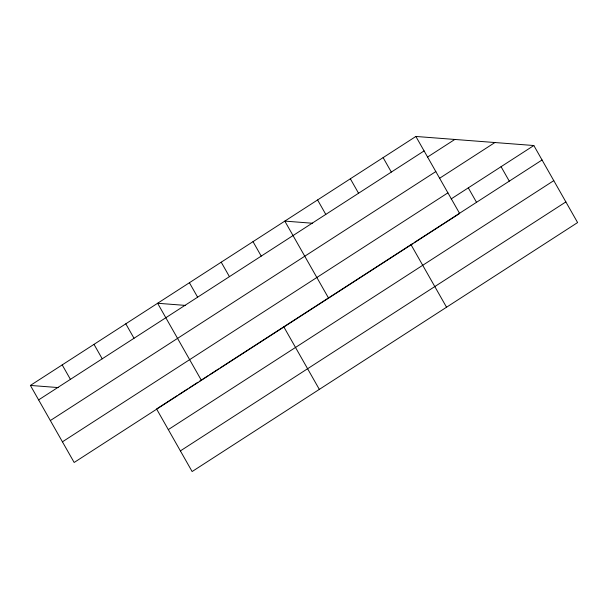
<?xml version="1.0" encoding="UTF-8"?>
<svg xmlns="http://www.w3.org/2000/svg" width="608" height="608" viewBox="0 0 608 608"><rect width="100%" height="100%" fill="white"/><g stroke="black" fill="none" stroke-linecap="round" stroke-linejoin="round"><path stroke-width="0.91" d="M415.88 136.458L459.64 213.492L74.161 462.475L30.4 385.434L415.88 136.458L533.839 145.525L577.6 222.566L192.12 471.542L156.575 408.964L177.247 395.61M38.616 399.897L424.095 150.913M427.5 157.084L454.807 139.452M50.342 420.546L435.822 171.57M439.523 178.311L494.912 142.53M62.434 441.818L447.914 192.842M451.144 198.938L533.839 145.525M178.836 394.584L187.576 388.938M189.172 387.912L197.912 382.265M199.508 381.239L208.248 375.584M209.844 374.558L218.584 368.912M220.18 367.886L314.784 306.774M315.582 306.265L412.551 243.633M414.109 242.622L443.756 223.478M444.532 222.976L542.047 159.988M168.302 429.613L553.782 180.637M180.394 450.893L565.866 201.917M312.618 223.25L284.818 221.107L328.578 298.148M185.41 305.406L157.609 303.27L201.37 380.312M30.4 385.434L58.201 387.57M501.068 166.691L509.284 181.154M468.304 187.857L476.52 202.312M383.116 157.616L391.324 172.079M410.985 244.636L446.538 307.215M350.345 178.782L358.56 193.245M317.581 199.948L325.797 214.404M253.012 241.65L261.227 256.112M283.776 326.8L319.329 389.378M221.213 262.192L229.429 276.648M189.407 282.728L197.623 297.19M125.803 323.813L134.018 338.268M94.004 344.356L102.22 358.811M62.198 364.891L70.414 379.354"/></g></svg>
